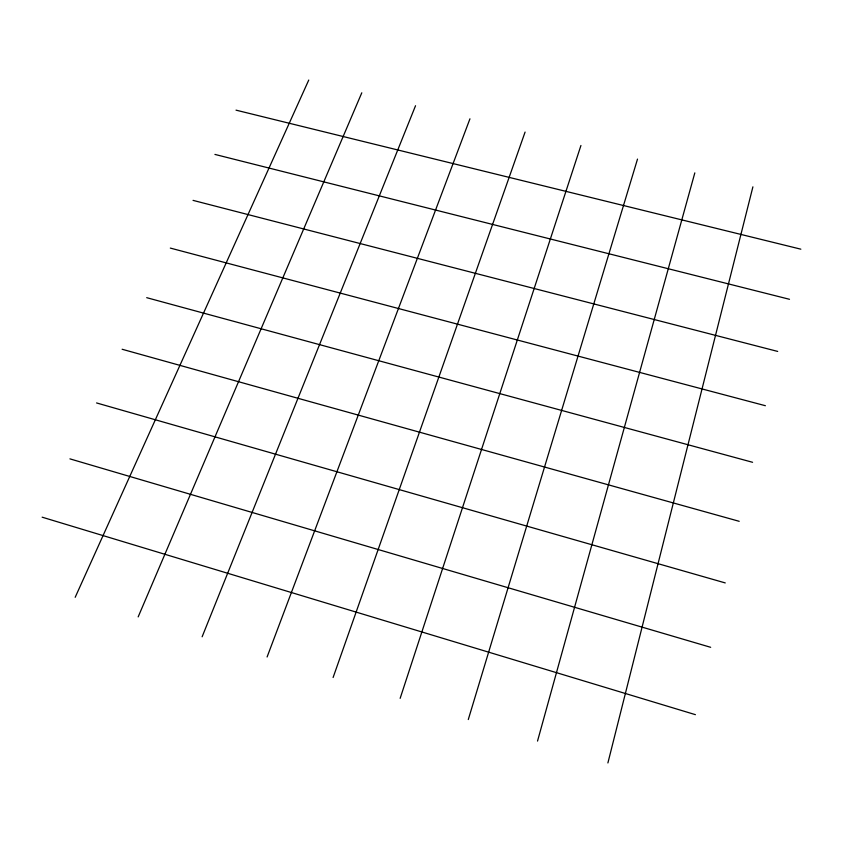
<?xml version="1.0" encoding="UTF-8"?>
<svg xmlns="http://www.w3.org/2000/svg" width="843" height="843" viewBox="0 0 843 843"><rect width="100%" height="100%" fill="white"/><g stroke="black" fill="none" stroke-linecap="round" stroke-linejoin="round"><path stroke-width="1.26" d="M607.898 762.947L752.904 186.84M537.528 741.071L694.822 172.878M468.286 719.543L637.508 159.095M400.151 698.352L580.932 145.491M333.101 677.509L525.084 132.066M267.094 656.982L469.951 118.81M202.13 636.781L415.536 105.723M138.168 616.897L361.795 92.804M75.185 597.308L308.749 80.053M236.019 110.148L800.85 249.18M214.933 154.417L789.501 299.297M193.047 200.371L777.689 351.426M170.318 248.084L765.391 405.715M146.703 297.674L752.578 462.291M122.13 349.255L739.206 521.311M96.566 402.943L725.254 582.924M69.927 458.866L710.67 647.308M42.15 517.18L695.412 714.664"/></g></svg>
